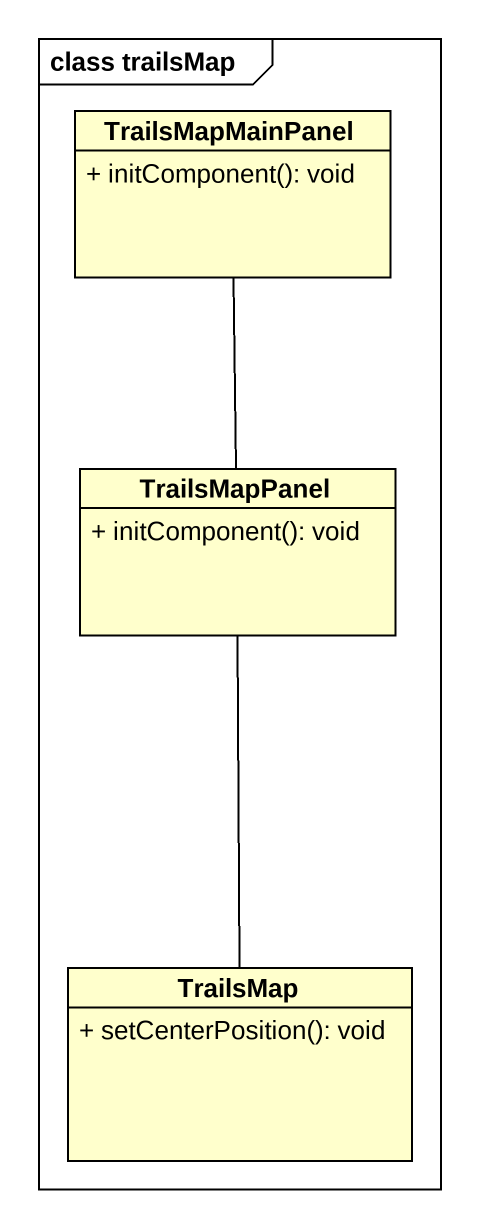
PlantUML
@startuml
mainframe class trailsMap
hide circle
hide empty members
skinparam classAttributeIconSize 0
class TrailsMapMainPanel {
  + initComponent(): void
}
class TrailsMapPanel {
  + initComponent(): void
}
class TrailsMap {
  + setCenterPosition(): void
}
TrailsMapPanel -up- TrailsMapMainPanel
TrailsMap -up- TrailsMapPanel
@enduml
